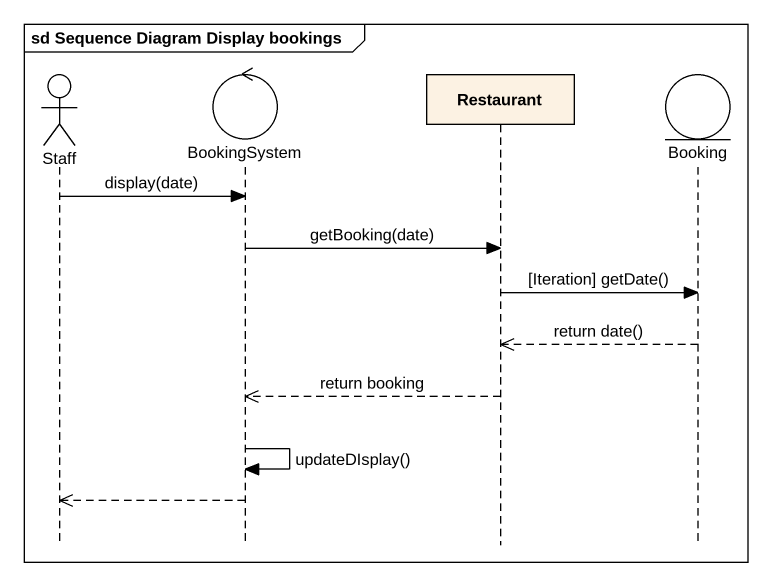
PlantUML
@startuml
mainframe sd Sequence Diagram Display bookings
hide footbox
actor Staff
control BookingSystem
participant Restaurant
entity Booking

Staff -> BookingSystem : display(date)
BookingSystem -> Restaurant : getBooking(date)
Restaurant -> Booking : [Iteration] getDate()
Booking -->> Restaurant : return date()
Restaurant -->> BookingSystem : return booking
BookingSystem -> BookingSystem : updateDIsplay()
BookingSystem -->> Staff
@enduml
